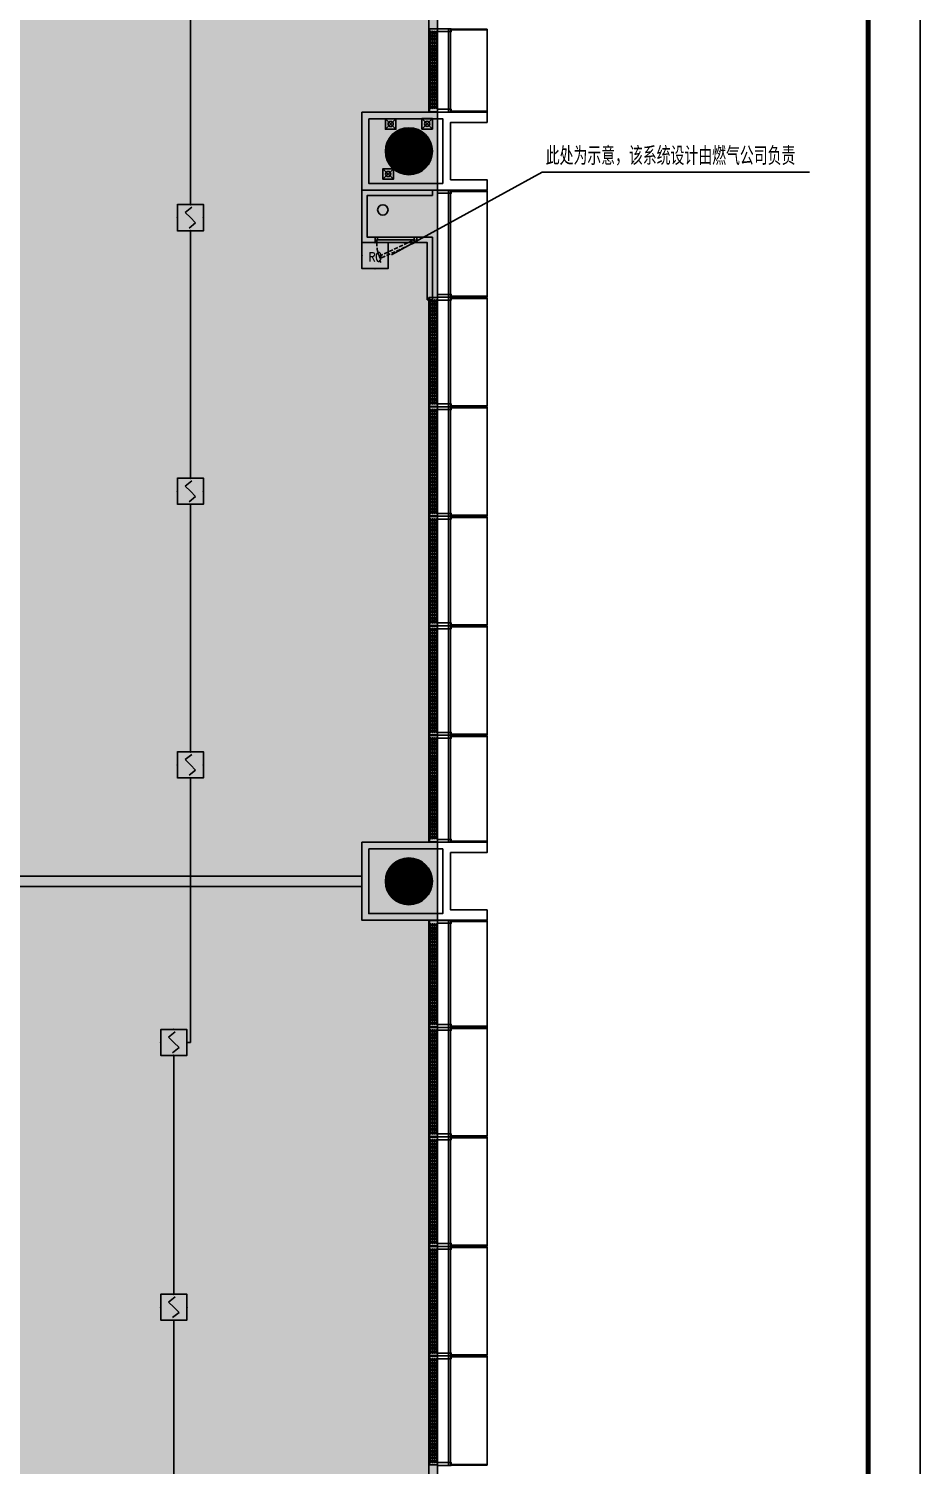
# Model space of a CAD drawing. Extents: x -284868 to 304789, y -137694 to 137894.
# Drawn here: x 220495 to 237597, y -96536 to -68988 of the extents above; entities that cross this region are included whole.
import ezdxf
from ezdxf.enums import TextEntityAlignment as Align

# ---------------------------------------------------------------- set-up
doc = ezdxf.new("R2010")
doc.units = 0
doc.linetypes.add('DASH', pattern=[0.35, 0.25, -0.1])
doc.layers.get('0').update_dxf_attribs({"linetype": 'CONTINUOUS'})
for name, color, linetype in [('0-墙', 4, 'CONTINUOUS'), ('0-建筑外轮廓', 8, 'CONTINUOUS'), ('0-建筑柱体', 251, 'CONTINUOUS'), ('0-消防栓(给排水)', 9, 'CONTINUOUS'), ('0-窗', 11, 'CONTINUOUS'), ('0-非设计区域', 251, 'CONTINUOUS'), ('00-标注：消防桥架', 30, 'CONTINUOUS'), ('DOOR_FIRE', 4, 'CONTINUOUS'), ('E-FIRE-CIRC', 120, 'CONTINUOUS'), ('E-FIRE-EQPM', 3, 'CONTINUOUS'), ('F-地漏', 8, 'CONTINUOUS'), ('P-门扇', 6, 'CONTINUOUS'), ('TEL_TITLE', 7, 'CONTINUOUS'), ('WIRE-照明', 130, 'CONTINUOUS')]:
    doc.layers.add(name, color=color, linetype=linetype)
doc.styles.add('_TEL_DIM', font='SIMPLEX', dxfattribs={"width": 0.8, "height": 3.5, "bigfont": 'HZTXT'})
doc.styles.add('haiwens', font='haiwenrs.shx', dxfattribs={"width": 0.8, "height": 450, "bigfont": 'haiwenhz.shx'})
doc.styles.get("Standard").update_dxf_attribs({"font": 'GBENOR', "bigfont": 'GBCBIG'})

# ---------------------------------------------------------------- blocks, each defined once
blk = doc.blocks.new('_YZH')
at = {"const_width": 0.5}
blk.add_lwpolyline([(-0.25, 0, 1), (0.25, 0, 1)], format="xyb", close=True, dxfattribs=at)
at = {"color": 4}
blk.add_circle((0, 0), 0.5, dxfattribs=at)
blk = doc.blocks.new('sgASGHHHH')
at = {"xscale": 900, "yscale": 900, "zscale": 900}
for p in [(-83446, -889674), (-83446, -903674)]:
    blk.add_blockref('_YZH', p, dxfattribs=at)
blk = doc.blocks.new('A$C3B8026B3')
for p, q in [((38450, 50495), (38450, 49005)), ((38450, 45455), (38450, 47395)), ((38450, 43355), (38450, 45345)), ((38450, 41255), (38450, 43245)), ((38450, 41145), (38450, 39155)), ((38450, 39045), (38450, 37055)), ((38450, 36945), (38450, 35005)), ((38450, 31455), (38450, 33395)), ((38450, 29355), (38450, 31345)), ((38450, 27255), (38450, 29245)), ((38450, 27145), (38450, 25155)), ((38450, 25045), (38450, 23055))]:
    blk.add_line(p, q)
for points in [[(38712, 50550), (38712, 50495), (38450, 50495), (38450, 50550)], [(38712, 48950), (38712, 49005), (38450, 49005), (38450, 48950)], [(38712, 47450), (38712, 47395), (38450, 47395), (38450, 47450)], [(38712, 45400), (38712, 45455), (38450, 45455), (38450, 45400)], [(38712, 45400), (38712, 45345), (38450, 45345), (38450, 45400)], [(38712, 43300), (38712, 43355), (38450, 43355), (38450, 43300)], [(38712, 43300), (38712, 43245), (38450, 43245), (38450, 43300)], [(38712, 41200), (38712, 41255), (38450, 41255), (38450, 41200)], [(38712, 41200), (38712, 41145), (38450, 41145), (38450, 41200)], [(38712, 39100), (38712, 39155), (38450, 39155), (38450, 39100)], [(38712, 39100), (38712, 39045), (38450, 39045), (38450, 39100)], [(38712, 37000), (38712, 37055), (38450, 37055), (38450, 37000)], [(38712, 37000), (38712, 36945), (38450, 36945), (38450, 37000)], [(38712, 34950), (38712, 35005), (38450, 35005), (38450, 34950)], [(38712, 33450), (38712, 33395), (38450, 33395), (38450, 33450)], [(38712, 31400), (38712, 31455), (38450, 31455), (38450, 31400)], [(38712, 31400), (38712, 31345), (38450, 31345), (38450, 31400)], [(38712, 29300), (38712, 29355), (38450, 29355), (38450, 29300)], [(38712, 29300), (38712, 29245), (38450, 29245), (38450, 29300)], [(38712, 27200), (38712, 27255), (38450, 27255), (38450, 27200)], [(38712, 27200), (38712, 27145), (38450, 27145), (38450, 27200)], [(38712, 25100), (38712, 25155), (38450, 25155), (38450, 25100)], [(38712, 25100), (38712, 25045), (38450, 25045), (38450, 25100)], [(38712, 23000), (38712, 23055), (38450, 23055), (38450, 23000)]]:
    blk.add_lwpolyline(points, close=True)
for points in [[(38662, 50550), (38662, 48950)], [(38700, 50550), (38700, 48950)], [(39400, 50544), (39400, 48956)], [(38662, 45400), (38662, 47450)], [(38700, 45400), (38700, 47450)], [(39400, 45406), (39400, 47444)], [(38662, 43300), (38662, 45400)], [(38700, 43300), (38700, 45400)], [(39400, 43306), (39400, 45394)], [(38662, 41200), (38662, 43300)], [(38700, 41200), (38700, 43300)], [(39400, 41206), (39400, 43294)], [(38662, 41200), (38662, 39100)], [(38700, 41200), (38700, 39100)], [(39400, 41194), (39400, 39106)], [(38662, 39100), (38662, 37000)], [(38700, 39100), (38700, 37000)], [(39400, 39094), (39400, 37006)], [(38662, 37000), (38662, 34950)], [(38700, 37000), (38700, 34950)], [(39400, 36994), (39400, 34956)], [(38662, 31400), (38662, 33450)], [(38700, 31400), (38700, 33450)], [(39400, 31406), (39400, 33444)], [(38662, 29300), (38662, 31400)], [(38700, 29300), (38700, 31400)], [(39400, 29306), (39400, 31394)], [(38662, 27200), (38662, 29300)], [(38700, 27200), (38700, 29300)], [(39400, 27206), (39400, 29294)], [(38662, 27200), (38662, 25100)], [(38700, 27200), (38700, 25100)], [(39400, 27194), (39400, 25106)], [(38662, 25100), (38662, 23000)], [(38700, 25100), (38700, 23000)], [(39400, 25094), (39400, 23006)]]:
    blk.add_lwpolyline(points)
at = {"elevation": 0}
for points in [[(39400, 50544), (38712, 50544), (38712, 50529), (39400, 50529)], [(39400, 48956), (38712, 48956), (38712, 48970), (39400, 48970)], [(39400, 47444), (38712, 47444), (38712, 47429), (39400, 47429)], [(39400, 45406), (38712, 45406), (38712, 45420), (39400, 45420)], [(39400, 45394), (38712, 45394), (38712, 45379), (39400, 45379)], [(39400, 43306), (38712, 43306), (38712, 43320), (39400, 43320)], [(39400, 43294), (38712, 43294), (38712, 43279), (39400, 43279)], [(39400, 41206), (38712, 41206), (38712, 41220), (39400, 41220)], [(39400, 41194), (38712, 41194), (38712, 41179), (39400, 41179)], [(39400, 39106), (38712, 39106), (38712, 39120), (39400, 39120)], [(39400, 39094), (38712, 39094), (38712, 39079), (39400, 39079)], [(39400, 37006), (38712, 37006), (38712, 37020), (39400, 37020)], [(39400, 36994), (38712, 36994), (38712, 36979), (39400, 36979)], [(39400, 34956), (38712, 34956), (38712, 34970), (39400, 34970)], [(39400, 33444), (38712, 33444), (38712, 33429), (39400, 33429)], [(39400, 31406), (38712, 31406), (38712, 31420), (39400, 31420)], [(39400, 31394), (38712, 31394), (38712, 31379), (39400, 31379)], [(39400, 29306), (38712, 29306), (38712, 29320), (39400, 29320)], [(39400, 29294), (38712, 29294), (38712, 29279), (39400, 29279)], [(39400, 27206), (38712, 27206), (38712, 27220), (39400, 27220)], [(39400, 27194), (38712, 27194), (38712, 27179), (39400, 27179)], [(39400, 25106), (38712, 25106), (38712, 25120), (39400, 25120)], [(39400, 25094), (38712, 25094), (38712, 25079), (39400, 25079)], [(39400, 23006), (38712, 23006), (38712, 23020), (39400, 23020)]]:
    blk.add_lwpolyline(points, dxfattribs=at)
blk = doc.blocks.new('LT-BLK-20221201170113', base_point=(81437, -6379))
for p, q in [((79349, -6219, 0), (81437, -6219)), ((79349, -6221, 0), (81437, -6221))]:
    blk.add_line(p, q)
blk.add_lwpolyline([(79349, -6208), (81437, -6208), (81437, -6379), (79349, -6379)], close=True)
for points in [[(79403, -6235), (79433, -6235, -1), (79433, -6255), (79403, -6255, -0.999999)], [(79403, -6274), (79433, -6274, -1), (79433, -6294), (79403, -6294, -0.999999)], [(79403, -6314), (79433, -6314, -1), (79433, -6334), (79403, -6334, -0.999999)], [(79468, -6235), (79498, -6235, -1), (79498, -6255), (79468, -6255, -0.999999)], [(79468, -6274), (79498, -6274, -1), (79498, -6294), (79468, -6294, -0.999999)], [(79468, -6314), (79498, -6314, -1), (79498, -6334), (79468, -6334, -0.999999)], [(79533, -6235), (79563, -6235, -1), (79563, -6255), (79533, -6255, -0.999999)], [(79533, -6274), (79563, -6274, -1), (79563, -6294), (79533, -6294, -0.999999)], [(79533, -6314), (79563, -6314, -1), (79563, -6334), (79533, -6334, -0.999999)], [(79598, -6235), (79628, -6235, -1), (79628, -6255), (79598, -6255, -0.999999)], [(79598, -6274), (79628, -6274, -1), (79628, -6294), (79598, -6294, -0.999999)], [(79598, -6314), (79628, -6314, -1), (79628, -6334), (79598, -6334, -0.999999)], [(79663, -6235), (79693, -6235, -1), (79693, -6255), (79663, -6255, -0.999999)], [(79663, -6274), (79693, -6274, -1), (79693, -6294), (79663, -6294, -0.999999)], [(79663, -6314), (79693, -6314, -1), (79693, -6334), (79663, -6334, -0.999999)], [(79728, -6235), (79758, -6235, -1), (79758, -6255), (79728, -6255, -0.999999)], [(79728, -6274), (79758, -6274, -1), (79758, -6294), (79728, -6294, -0.999999)], [(79728, -6314), (79758, -6314, -1), (79758, -6334), (79728, -6334, -0.999999)], [(79793, -6235), (79823, -6235, -1), (79823, -6255), (79793, -6255, -0.999999)], [(79793, -6274), (79823, -6274, -1), (79823, -6294), (79793, -6294, -0.999999)], [(79793, -6314), (79823, -6314, -1), (79823, -6334), (79793, -6334, -0.999999)], [(79858, -6235), (79888, -6235, -1), (79888, -6255), (79858, -6255, -0.999999)], [(79858, -6274), (79888, -6274, -1), (79888, -6294), (79858, -6294, -0.999999)], [(79858, -6314), (79888, -6314, -1), (79888, -6334), (79858, -6334, -0.999999)], [(79923, -6235), (79953, -6235, -1), (79953, -6255), (79923, -6255, -0.999999)], [(79923, -6274), (79953, -6274, -1), (79953, -6294), (79923, -6294, -0.999999)], [(79923, -6314), (79953, -6314, -1), (79953, -6334), (79923, -6334, -0.999999)], [(79988, -6235), (80018, -6235, -1), (80018, -6255), (79988, -6255, -0.999999)], [(79988, -6274), (80018, -6274, -1), (80018, -6294), (79988, -6294, -0.999999)], [(79988, -6314), (80018, -6314, -1), (80018, -6334), (79988, -6334, -0.999999)], [(80053, -6235), (80083, -6235, -1), (80083, -6255), (80053, -6255, -0.999999)], [(80053, -6274), (80083, -6274, -1), (80083, -6294), (80053, -6294, -0.999999)], [(80053, -6314), (80083, -6314, -1), (80083, -6334), (80053, -6334, -0.999999)], [(80118, -6235), (80148, -6235, -1), (80148, -6255), (80118, -6255, -0.999999)], [(80118, -6274), (80148, -6274, -1), (80148, -6294), (80118, -6294, -0.999999)], [(80118, -6314), (80148, -6314, -1), (80148, -6334), (80118, -6334, -0.999999)], [(80183, -6235), (80213, -6235, -1), (80213, -6255), (80183, -6255, -0.999999)], [(80183, -6274), (80213, -6274, -1), (80213, -6294), (80183, -6294, -0.999999)], [(80183, -6314), (80213, -6314, -1), (80213, -6334), (80183, -6334, -0.999999)], [(80248, -6235), (80278, -6235, -1), (80278, -6255), (80248, -6255, -0.999999)], [(80248, -6274), (80278, -6274, -1), (80278, -6294), (80248, -6294, -0.999999)], [(80248, -6314), (80278, -6314, -1), (80278, -6334), (80248, -6334, -0.999999)], [(80313, -6235), (80343, -6235, -1), (80343, -6255), (80313, -6255, -0.999999)], [(80313, -6274), (80343, -6274, -1), (80343, -6294), (80313, -6294, -0.999999)], [(80313, -6314), (80343, -6314, -1), (80343, -6334), (80313, -6334, -0.999999)], [(80408, -6235), (80378, -6235, 1), (80378, -6255), (80408, -6255, 0.999999)], [(80408, -6274), (80378, -6274, 1), (80378, -6294), (80408, -6294, 0.999999)], [(80408, -6314), (80378, -6314, 1), (80378, -6334), (80408, -6334, 0.999999)], [(80473, -6235), (80443, -6235, 1), (80443, -6255), (80473, -6255, 0.999999)], [(80473, -6274), (80443, -6274, 1), (80443, -6294), (80473, -6294, 0.999999)], [(80473, -6314), (80443, -6314, 1), (80443, -6334), (80473, -6334, 0.999999)], [(80538, -6235), (80508, -6235, 1), (80508, -6255), (80538, -6255, 0.999999)], [(80538, -6274), (80508, -6274, 1), (80508, -6294), (80538, -6294, 0.999999)], [(80538, -6314), (80508, -6314, 1), (80508, -6334), (80538, -6334, 0.999999)], [(80603, -6235), (80573, -6235, 1), (80573, -6255), (80603, -6255, 0.999999)], [(80603, -6274), (80573, -6274, 1), (80573, -6294), (80603, -6294, 0.999999)], [(80603, -6314), (80573, -6314, 1), (80573, -6334), (80603, -6334, 0.999999)], [(80668, -6235), (80638, -6235, 1), (80638, -6255), (80668, -6255, 0.999999)], [(80668, -6274), (80638, -6274, 1), (80638, -6294), (80668, -6294, 0.999999)], [(80668, -6314), (80638, -6314, 1), (80638, -6334), (80668, -6334, 0.999999)], [(80733, -6235), (80703, -6235, 1), (80703, -6255), (80733, -6255, 0.999999)], [(80733, -6274), (80703, -6274, 1), (80703, -6294), (80733, -6294, 0.999999)], [(80733, -6314), (80703, -6314, 1), (80703, -6334), (80733, -6334, 0.999999)], [(80798, -6235), (80768, -6235, 1), (80768, -6255), (80798, -6255, 0.999999)], [(80798, -6274), (80768, -6274, 1), (80768, -6294), (80798, -6294, 0.999999)], [(80798, -6314), (80768, -6314, 1), (80768, -6334), (80798, -6334, 0.999999)], [(80863, -6235), (80833, -6235, 1), (80833, -6255), (80863, -6255, 0.999999)], [(80863, -6274), (80833, -6274, 1), (80833, -6294), (80863, -6294, 0.999999)], [(80863, -6314), (80833, -6314, 1), (80833, -6334), (80863, -6334, 0.999999)], [(80928, -6235), (80898, -6235, 1), (80898, -6255), (80928, -6255, 0.999999)], [(80928, -6274), (80898, -6274, 1), (80898, -6294), (80928, -6294, 0.999999)], [(80928, -6314), (80898, -6314, 1), (80898, -6334), (80928, -6334, 0.999999)], [(80993, -6235), (80963, -6235, 1), (80963, -6255), (80993, -6255, 0.999999)], [(80993, -6274), (80963, -6274, 1), (80963, -6294), (80993, -6294, 0.999999)], [(80993, -6314), (80963, -6314, 1), (80963, -6334), (80993, -6334, 0.999999)], [(81058, -6235), (81028, -6235, 1), (81028, -6255), (81058, -6255, 0.999999)], [(81058, -6274), (81028, -6274, 1), (81028, -6294), (81058, -6294, 0.999999)], [(81058, -6314), (81028, -6314, 1), (81028, -6334), (81058, -6334, 0.999999)], [(81123, -6235), (81093, -6235, 1), (81093, -6255), (81123, -6255, 0.999999)], [(81123, -6274), (81093, -6274, 1), (81093, -6294), (81123, -6294, 0.999999)], [(81123, -6314), (81093, -6314, 1), (81093, -6334), (81123, -6334, 0.999999)], [(81188, -6235), (81158, -6235, 1), (81158, -6255), (81188, -6255, 0.999999)], [(81188, -6274), (81158, -6274, 1), (81158, -6294), (81188, -6294, 0.999999)], [(81188, -6314), (81158, -6314, 1), (81158, -6334), (81188, -6334, 0.999999)], [(81253, -6235), (81223, -6235, 1), (81223, -6255), (81253, -6255, 0.999999)], [(81253, -6274), (81223, -6274, 1), (81223, -6294), (81253, -6294, 0.999999)], [(81253, -6314), (81223, -6314, 1), (81223, -6334), (81253, -6334, 0.999999)], [(81318, -6235), (81288, -6235, 1), (81288, -6255), (81318, -6255, 0.999999)], [(81318, -6274), (81288, -6274, 1), (81288, -6294), (81318, -6294, 0.999999)], [(81318, -6314), (81288, -6314, 1), (81288, -6334), (81318, -6334, 0.999999)], [(81383, -6235), (81353, -6235, 1), (81353, -6255), (81383, -6255, 0.999999)], [(81383, -6274), (81353, -6274, 1), (81353, -6294), (81383, -6294, 0.999999)], [(81383, -6314), (81353, -6314, 1), (81353, -6334), (81383, -6334, 0.999999)], [(79403, -6353), (79433, -6353, -1), (79433, -6373), (79403, -6373, -0.999999)], [(79468, -6353), (79498, -6353, -1), (79498, -6373), (79468, -6373, -0.999999)], [(79533, -6353), (79563, -6353, -1), (79563, -6373), (79533, -6373, -0.999999)], [(79598, -6353), (79628, -6353, -1), (79628, -6373), (79598, -6373, -0.999999)], [(79663, -6353), (79693, -6353, -1), (79693, -6373), (79663, -6373, -0.999999)], [(79728, -6353), (79758, -6353, -1), (79758, -6373), (79728, -6373, -0.999999)], [(79793, -6353), (79823, -6353, -1), (79823, -6373), (79793, -6373, -0.999999)], [(79858, -6353), (79888, -6353, -1), (79888, -6373), (79858, -6373, -0.999999)], [(79923, -6353), (79953, -6353, -1), (79953, -6373), (79923, -6373, -0.999999)], [(79988, -6353), (80018, -6353, -1), (80018, -6373), (79988, -6373, -0.999999)], [(80053, -6353), (80083, -6353, -1), (80083, -6373), (80053, -6373, -0.999999)], [(80118, -6353), (80148, -6353, -1), (80148, -6373), (80118, -6373, -0.999999)], [(80183, -6353), (80213, -6353, -1), (80213, -6373), (80183, -6373, -0.999999)], [(80248, -6353), (80278, -6353, -1), (80278, -6373), (80248, -6373, -0.999999)], [(80313, -6353), (80343, -6353, -1), (80343, -6373), (80313, -6373, -0.999999)], [(80408, -6353), (80378, -6353, 1), (80378, -6373), (80408, -6373, 0.999999)], [(80473, -6353), (80443, -6353, 1), (80443, -6373), (80473, -6373, 0.999999)], [(80538, -6353), (80508, -6353, 1), (80508, -6373), (80538, -6373, 0.999999)], [(80603, -6353), (80573, -6353, 1), (80573, -6373), (80603, -6373, 0.999999)], [(80668, -6353), (80638, -6353, 1), (80638, -6373), (80668, -6373, 0.999999)], [(80733, -6353), (80703, -6353, 1), (80703, -6373), (80733, -6373, 0.999999)], [(80798, -6353), (80768, -6353, 1), (80768, -6373), (80798, -6373, 0.999999)], [(80863, -6353), (80833, -6353, 1), (80833, -6373), (80863, -6373, 0.999999)], [(80928, -6353), (80898, -6353, 1), (80898, -6373), (80928, -6373, 0.999999)], [(80993, -6353), (80963, -6353, 1), (80963, -6373), (80993, -6373, 0.999999)], [(81058, -6353), (81028, -6353, 1), (81028, -6373), (81058, -6373, 0.999999)], [(81123, -6353), (81093, -6353, 1), (81093, -6373), (81123, -6373, 0.999999)], [(81188, -6353), (81158, -6353, 1), (81158, -6373), (81188, -6373, 0.999999)], [(81253, -6353), (81223, -6353, 1), (81223, -6373), (81253, -6373, 0.999999)], [(81318, -6353), (81288, -6353, 1), (81288, -6373), (81318, -6373, 0.999999)], [(81383, -6353), (81353, -6353, 1), (81353, -6373), (81383, -6373, 0.999999)]]:
    blk.add_lwpolyline(points, format="xyb", close=True)
blk = doc.blocks.new('A$C678165FB')
for p, q in [((540, 47306, 0), (540, 48894)), ((543, 47306, 0), (543, 48894)), ((540, 33306, 0), (540, 35344)), ((543, 33306, 0), (543, 35344)), ((540, 31794, 0), (540, 29756)), ((543, 31794, 0), (543, 29756))]:
    blk.add_line(p, q)
for points in [[(530, 47300), (530, 52099), (700, 52099)], [(530, 33300), (530, 43700)], [(530, 19300), (530, 31800)]]:
    blk.add_lwpolyline(points)
for points in [[(530, 47306), (530, 48894), (700, 48894), (700, 47306)], [(530, 33306), (530, 35344), (700, 35344), (700, 33306)], [(530, 31794), (530, 29756), (700, 29756), (700, 31794)]]:
    blk.add_lwpolyline(points, close=True)
for points in [[(557, 48840), (557, 48810, 1), (577, 48810), (577, 48840, 0.999999)], [(557, 48775), (557, 48745, 1), (577, 48745), (577, 48775, 0.999999)], [(596, 48840), (596, 48810, 1), (616, 48810), (616, 48840, 0.999999)], [(596, 48775), (596, 48745, 1), (616, 48745), (616, 48775, 0.999999)], [(636, 48840), (636, 48810, 1), (656, 48810), (656, 48840, 0.999999)], [(636, 48775), (636, 48745, 1), (656, 48745), (656, 48775, 0.999999)], [(675, 48840), (675, 48810, 1), (695, 48810), (695, 48840, 0.999999)], [(675, 48775), (675, 48745, 1), (695, 48745), (695, 48775, 0.999999)], [(557, 48710), (557, 48680, 1), (577, 48680), (577, 48710, 0.999999)], [(557, 48645), (557, 48615, 1), (577, 48615), (577, 48645, 0.999999)], [(557, 48580), (557, 48550, 1), (577, 48550), (577, 48580, 0.999999)], [(557, 48515), (557, 48485, 1), (577, 48485), (577, 48515, 0.999999)], [(596, 48710), (596, 48680, 1), (616, 48680), (616, 48710, 0.999999)], [(596, 48645), (596, 48615, 1), (616, 48615), (616, 48645, 0.999999)], [(596, 48580), (596, 48550, 1), (616, 48550), (616, 48580, 0.999999)], [(596, 48515), (596, 48485, 1), (616, 48485), (616, 48515, 0.999999)], [(636, 48710), (636, 48680, 1), (656, 48680), (656, 48710, 0.999999)], [(636, 48645), (636, 48615, 1), (656, 48615), (656, 48645, 0.999999)], [(636, 48580), (636, 48550, 1), (656, 48550), (656, 48580, 0.999999)], [(636, 48515), (636, 48485, 1), (656, 48485), (656, 48515, 0.999999)], [(675, 48710), (675, 48680, 1), (695, 48680), (695, 48710, 0.999999)], [(675, 48645), (675, 48615, 1), (695, 48615), (695, 48645, 0.999999)], [(675, 48580), (675, 48550, 1), (695, 48550), (695, 48580, 0.999999)], [(675, 48515), (675, 48485, 1), (695, 48485), (695, 48515, 0.999999)], [(557, 48450), (557, 48420, 1), (577, 48420), (577, 48450, 0.999999)], [(557, 48385), (557, 48355, 1), (577, 48355), (577, 48385, 0.999999)], [(557, 48320), (557, 48290, 1), (577, 48290), (577, 48320, 0.999999)], [(557, 48255), (557, 48225, 1), (577, 48225), (577, 48255, 0.999999)], [(596, 48450), (596, 48420, 1), (616, 48420), (616, 48450, 0.999999)], [(596, 48385), (596, 48355, 1), (616, 48355), (616, 48385, 0.999999)], [(596, 48320), (596, 48290, 1), (616, 48290), (616, 48320, 0.999999)], [(596, 48255), (596, 48225, 1), (616, 48225), (616, 48255, 0.999999)], [(636, 48450), (636, 48420, 1), (656, 48420), (656, 48450, 0.999999)], [(636, 48385), (636, 48355, 1), (656, 48355), (656, 48385, 0.999999)], [(636, 48320), (636, 48290, 1), (656, 48290), (656, 48320, 0.999999)], [(636, 48255), (636, 48225, 1), (656, 48225), (656, 48255, 0.999999)], [(675, 48450), (675, 48420, 1), (695, 48420), (695, 48450, 0.999999)], [(675, 48385), (675, 48355, 1), (695, 48355), (695, 48385, 0.999999)], [(675, 48320), (675, 48290, 1), (695, 48290), (695, 48320, 0.999999)], [(675, 48255), (675, 48225, 1), (695, 48225), (695, 48255, 0.999999)], [(557, 48190), (557, 48160, 1), (577, 48160), (577, 48190, 0.999999)], [(557, 48125), (557, 48095, 1), (577, 48095), (577, 48125, 0.999999)], [(557, 48060), (557, 48030, 1), (577, 48030), (577, 48060, 0.999999)], [(557, 47995), (557, 47965, 1), (577, 47965), (577, 47995, 0.999999)], [(557, 47930), (557, 47900, 1), (577, 47900), (577, 47930, 0.999999)], [(596, 48190), (596, 48160, 1), (616, 48160), (616, 48190, 0.999999)], [(596, 48125), (596, 48095, 1), (616, 48095), (616, 48125, 0.999999)], [(596, 48060), (596, 48030, 1), (616, 48030), (616, 48060, 0.999999)], [(596, 47995), (596, 47965, 1), (616, 47965), (616, 47995, 0.999999)], [(596, 47930), (596, 47900, 1), (616, 47900), (616, 47930, 0.999999)], [(636, 48190), (636, 48160, 1), (656, 48160), (656, 48190, 0.999999)], [(636, 48125), (636, 48095, 1), (656, 48095), (656, 48125, 0.999999)], [(636, 48060), (636, 48030, 1), (656, 48030), (656, 48060, 0.999999)], [(636, 47995), (636, 47965, 1), (656, 47965), (656, 47995, 0.999999)], [(636, 47930), (636, 47900, 1), (656, 47900), (656, 47930, 0.999999)], [(675, 48190), (675, 48160, 1), (695, 48160), (695, 48190, 0.999999)], [(675, 48125), (675, 48095, 1), (695, 48095), (695, 48125, 0.999999)], [(675, 48060), (675, 48030, 1), (695, 48030), (695, 48060, 0.999999)], [(675, 47995), (675, 47965, 1), (695, 47965), (695, 47995, 0.999999)], [(675, 47930), (675, 47900, 1), (695, 47900), (695, 47930, 0.999999)], [(557, 47865), (557, 47835, 1), (577, 47835), (577, 47865, 0.999999)], [(557, 47770), (557, 47800, -1), (577, 47800), (577, 47770, -0.999999)], [(557, 47705), (557, 47735, -1), (577, 47735), (577, 47705, -0.999999)], [(557, 47640), (557, 47670, -1), (577, 47670), (577, 47640, -0.999999)], [(596, 47865), (596, 47835, 1), (616, 47835), (616, 47865, 0.999999)], [(596, 47770), (596, 47800, -1), (616, 47800), (616, 47770, -0.999999)], [(596, 47705), (596, 47735, -1), (616, 47735), (616, 47705, -0.999999)], [(596, 47640), (596, 47670, -1), (616, 47670), (616, 47640, -0.999999)], [(636, 47865), (636, 47835, 1), (656, 47835), (656, 47865, 0.999999)], [(636, 47770), (636, 47800, -1), (656, 47800), (656, 47770, -0.999999)], [(636, 47705), (636, 47735, -1), (656, 47735), (656, 47705, -0.999999)], [(636, 47640), (636, 47670, -1), (656, 47670), (656, 47640, -0.999999)], [(675, 47865), (675, 47835, 1), (695, 47835), (695, 47865, 0.999999)], [(675, 47770), (675, 47800, -1), (695, 47800), (695, 47770, -0.999999)], [(675, 47705), (675, 47735, -1), (695, 47735), (695, 47705, -0.999999)], [(675, 47640), (675, 47670, -1), (695, 47670), (695, 47640, -0.999999)], [(557, 47575), (557, 47605, -1), (577, 47605), (577, 47575, -0.999999)], [(557, 47510), (557, 47540, -1), (577, 47540), (577, 47510, -0.999999)], [(557, 47445), (557, 47475, -1), (577, 47475), (577, 47445, -0.999999)], [(557, 47380), (557, 47410, -1), (577, 47410), (577, 47380, -0.999999)], [(596, 47575), (596, 47605, -1), (616, 47605), (616, 47575, -0.999999)], [(596, 47510), (596, 47540, -1), (616, 47540), (616, 47510, -0.999999)], [(596, 47445), (596, 47475, -1), (616, 47475), (616, 47445, -0.999999)], [(596, 47380), (596, 47410, -1), (616, 47410), (616, 47380, -0.999999)], [(636, 47575), (636, 47605, -1), (656, 47605), (656, 47575, -0.999999)], [(636, 47510), (636, 47540, -1), (656, 47540), (656, 47510, -0.999999)], [(636, 47445), (636, 47475, -1), (656, 47475), (656, 47445, -0.999999)], [(636, 47380), (636, 47410, -1), (656, 47410), (656, 47380, -0.999999)], [(675, 47575), (675, 47605, -1), (695, 47605), (695, 47575, -0.999999)], [(675, 47510), (675, 47540, -1), (695, 47540), (695, 47510, -0.999999)], [(675, 47445), (675, 47475, -1), (695, 47475), (695, 47445, -0.999999)], [(675, 47380), (675, 47410, -1), (695, 47410), (695, 47380, -0.999999)], [(557, 35290), (557, 35260, 1), (577, 35260), (577, 35290, 0.999999)], [(596, 35290), (596, 35260, 1), (616, 35260), (616, 35290, 0.999999)], [(636, 35290), (636, 35260, 1), (656, 35260), (656, 35290, 0.999999)], [(675, 35290), (675, 35260, 1), (695, 35260), (695, 35290, 0.999999)], [(557, 35225), (557, 35195, 1), (577, 35195), (577, 35225, 0.999999)], [(557, 35160), (557, 35130, 1), (577, 35130), (577, 35160, 0.999999)], [(557, 35095), (557, 35065, 1), (577, 35065), (577, 35095, 0.999999)], [(557, 35030), (557, 35000, 1), (577, 35000), (577, 35030, 0.999999)], [(596, 35225), (596, 35195, 1), (616, 35195), (616, 35225, 0.999999)], [(596, 35160), (596, 35130, 1), (616, 35130), (616, 35160, 0.999999)], [(596, 35095), (596, 35065, 1), (616, 35065), (616, 35095, 0.999999)], [(596, 35030), (596, 35000, 1), (616, 35000), (616, 35030, 0.999999)], [(636, 35225), (636, 35195, 1), (656, 35195), (656, 35225, 0.999999)], [(636, 35160), (636, 35130, 1), (656, 35130), (656, 35160, 0.999999)], [(636, 35095), (636, 35065, 1), (656, 35065), (656, 35095, 0.999999)], [(636, 35030), (636, 35000, 1), (656, 35000), (656, 35030, 0.999999)], [(675, 35225), (675, 35195, 1), (695, 35195), (695, 35225, 0.999999)], [(675, 35160), (675, 35130, 1), (695, 35130), (695, 35160, 0.999999)], [(675, 35095), (675, 35065, 1), (695, 35065), (695, 35095, 0.999999)], [(675, 35030), (675, 35000, 1), (695, 35000), (695, 35030, 0.999999)], [(557, 34965), (557, 34935, 1), (577, 34935), (577, 34965, 0.999999)], [(557, 34900), (557, 34870, 1), (577, 34870), (577, 34900, 0.999999)], [(557, 34835), (557, 34805, 1), (577, 34805), (577, 34835, 0.999999)], [(557, 34770), (557, 34740, 1), (577, 34740), (577, 34770, 0.999999)], [(557, 34705), (557, 34675, 1), (577, 34675), (577, 34705, 0.999999)], [(596, 34965), (596, 34935, 1), (616, 34935), (616, 34965, 0.999999)], [(596, 34900), (596, 34870, 1), (616, 34870), (616, 34900, 0.999999)], [(596, 34835), (596, 34805, 1), (616, 34805), (616, 34835, 0.999999)], [(596, 34770), (596, 34740, 1), (616, 34740), (616, 34770, 0.999999)], [(596, 34705), (596, 34675, 1), (616, 34675), (616, 34705, 0.999999)], [(636, 34965), (636, 34935, 1), (656, 34935), (656, 34965, 0.999999)], [(636, 34900), (636, 34870, 1), (656, 34870), (656, 34900, 0.999999)], [(636, 34835), (636, 34805, 1), (656, 34805), (656, 34835, 0.999999)], [(636, 34770), (636, 34740, 1), (656, 34740), (656, 34770, 0.999999)], [(636, 34705), (636, 34675, 1), (656, 34675), (656, 34705, 0.999999)], [(675, 34965), (675, 34935, 1), (695, 34935), (695, 34965, 0.999999)], [(675, 34900), (675, 34870, 1), (695, 34870), (695, 34900, 0.999999)], [(675, 34835), (675, 34805, 1), (695, 34805), (695, 34835, 0.999999)], [(675, 34770), (675, 34740, 1), (695, 34740), (695, 34770, 0.999999)], [(675, 34705), (675, 34675, 1), (695, 34675), (695, 34705, 0.999999)], [(557, 34640), (557, 34610, 1), (577, 34610), (577, 34640, 0.999999)], [(557, 34575), (557, 34545, 1), (577, 34545), (577, 34575, 0.999999)], [(557, 34510), (557, 34480, 1), (577, 34480), (577, 34510, 0.999999)], [(557, 34445), (557, 34415, 1), (577, 34415), (577, 34445, 0.999999)], [(596, 34640), (596, 34610, 1), (616, 34610), (616, 34640, 0.999999)], [(596, 34575), (596, 34545, 1), (616, 34545), (616, 34575, 0.999999)], [(596, 34510), (596, 34480, 1), (616, 34480), (616, 34510, 0.999999)], [(596, 34445), (596, 34415, 1), (616, 34415), (616, 34445, 0.999999)], [(636, 34640), (636, 34610, 1), (656, 34610), (656, 34640, 0.999999)], [(636, 34575), (636, 34545, 1), (656, 34545), (656, 34575, 0.999999)], [(636, 34510), (636, 34480, 1), (656, 34480), (656, 34510, 0.999999)], [(636, 34445), (636, 34415, 1), (656, 34415), (656, 34445, 0.999999)], [(675, 34640), (675, 34610, 1), (695, 34610), (695, 34640, 0.999999)], [(675, 34575), (675, 34545, 1), (695, 34545), (695, 34575, 0.999999)], [(675, 34510), (675, 34480, 1), (695, 34480), (695, 34510, 0.999999)], [(675, 34445), (675, 34415, 1), (695, 34415), (695, 34445, 0.999999)], [(557, 34380), (557, 34350, 1), (577, 34350), (577, 34380, 0.999999)], [(557, 34315), (557, 34285, 1), (577, 34285), (577, 34315, 0.999999)], [(557, 34220), (557, 34250, -1), (577, 34250), (577, 34220, -0.999999)], [(557, 34155), (557, 34185, -1), (577, 34185), (577, 34155, -0.999999)], [(596, 34380), (596, 34350, 1), (616, 34350), (616, 34380, 0.999999)], [(596, 34315), (596, 34285, 1), (616, 34285), (616, 34315, 0.999999)], [(596, 34220), (596, 34250, -1), (616, 34250), (616, 34220, -0.999999)], [(596, 34155), (596, 34185, -1), (616, 34185), (616, 34155, -0.999999)], [(636, 34380), (636, 34350, 1), (656, 34350), (656, 34380, 0.999999)], [(636, 34315), (636, 34285, 1), (656, 34285), (656, 34315, 0.999999)], [(636, 34220), (636, 34250, -1), (656, 34250), (656, 34220, -0.999999)], [(636, 34155), (636, 34185, -1), (656, 34185), (656, 34155, -0.999999)], [(675, 34380), (675, 34350, 1), (695, 34350), (695, 34380, 0.999999)], [(675, 34315), (675, 34285, 1), (695, 34285), (695, 34315, 0.999999)], [(675, 34220), (675, 34250, -1), (695, 34250), (695, 34220, -0.999999)], [(675, 34155), (675, 34185, -1), (695, 34185), (695, 34155, -0.999999)], [(557, 34090), (557, 34120, -1), (577, 34120), (577, 34090, -0.999999)], [(557, 34025), (557, 34055, -1), (577, 34055), (577, 34025, -0.999999)], [(557, 33960), (557, 33990, -1), (577, 33990), (577, 33960, -0.999999)], [(557, 33895), (557, 33925, -1), (577, 33925), (577, 33895, -0.999999)], [(596, 34090), (596, 34120, -1), (616, 34120), (616, 34090, -0.999999)], [(596, 34025), (596, 34055, -1), (616, 34055), (616, 34025, -0.999999)], [(596, 33960), (596, 33990, -1), (616, 33990), (616, 33960, -0.999999)], [(596, 33895), (596, 33925, -1), (616, 33925), (616, 33895, -0.999999)], [(636, 34090), (636, 34120, -1), (656, 34120), (656, 34090, -0.999999)], [(636, 34025), (636, 34055, -1), (656, 34055), (656, 34025, -0.999999)], [(636, 33960), (636, 33990, -1), (656, 33990), (656, 33960, -0.999999)], [(636, 33895), (636, 33925, -1), (656, 33925), (656, 33895, -0.999999)], [(675, 34090), (675, 34120, -1), (695, 34120), (695, 34090, -0.999999)], [(675, 34025), (675, 34055, -1), (695, 34055), (695, 34025, -0.999999)], [(675, 33960), (675, 33990, -1), (695, 33990), (695, 33960, -0.999999)], [(675, 33895), (675, 33925, -1), (695, 33925), (695, 33895, -0.999999)], [(557, 33830), (557, 33860, -1), (577, 33860), (577, 33830, -0.999999)], [(557, 33765), (557, 33795, -1), (577, 33795), (577, 33765, -0.999999)], [(557, 33700), (557, 33730, -1), (577, 33730), (577, 33700, -0.999999)], [(557, 33635), (557, 33665, -1), (577, 33665), (577, 33635, -0.999999)], [(557, 33570), (557, 33600, -1), (577, 33600), (577, 33570, -0.999999)], [(596, 33830), (596, 33860, -1), (616, 33860), (616, 33830, -0.999999)], [(596, 33765), (596, 33795, -1), (616, 33795), (616, 33765, -0.999999)], [(596, 33700), (596, 33730, -1), (616, 33730), (616, 33700, -0.999999)], [(596, 33635), (596, 33665, -1), (616, 33665), (616, 33635, -0.999999)], [(596, 33570), (596, 33600, -1), (616, 33600), (616, 33570, -0.999999)], [(636, 33830), (636, 33860, -1), (656, 33860), (656, 33830, -0.999999)], [(636, 33765), (636, 33795, -1), (656, 33795), (656, 33765, -0.999999)], [(636, 33700), (636, 33730, -1), (656, 33730), (656, 33700, -0.999999)], [(636, 33635), (636, 33665, -1), (656, 33665), (656, 33635, -0.999999)], [(636, 33570), (636, 33600, -1), (656, 33600), (656, 33570, -0.999999)], [(675, 33830), (675, 33860, -1), (695, 33860), (695, 33830, -0.999999)], [(675, 33765), (675, 33795, -1), (695, 33795), (695, 33765, -0.999999)], [(675, 33700), (675, 33730, -1), (695, 33730), (695, 33700, -0.999999)], [(675, 33635), (675, 33665, -1), (695, 33665), (695, 33635, -0.999999)], [(675, 33570), (675, 33600, -1), (695, 33600), (695, 33570, -0.999999)], [(557, 33505), (557, 33535, -1), (577, 33535), (577, 33505, -0.999999)], [(557, 33440), (557, 33470, -1), (577, 33470), (577, 33440, -0.999999)], [(557, 33375), (557, 33405, -1), (577, 33405), (577, 33375, -0.999999)], [(596, 33505), (596, 33535, -1), (616, 33535), (616, 33505, -0.999999)], [(596, 33440), (596, 33470, -1), (616, 33470), (616, 33440, -0.999999)], [(596, 33375), (596, 33405, -1), (616, 33405), (616, 33375, -0.999999)], [(636, 33505), (636, 33535, -1), (656, 33535), (656, 33505, -0.999999)], [(636, 33440), (636, 33470, -1), (656, 33470), (656, 33440, -0.999999)], [(636, 33375), (636, 33405, -1), (656, 33405), (656, 33375, -0.999999)], [(675, 33505), (675, 33535, -1), (695, 33535), (695, 33505, -0.999999)], [(675, 33440), (675, 33470, -1), (695, 33470), (695, 33440, -0.999999)], [(675, 33375), (675, 33405, -1), (695, 33405), (695, 33375, -0.999999)], [(557, 31725), (557, 31695, 1), (577, 31695), (577, 31725, 0.999999)], [(596, 31725), (596, 31695, 1), (616, 31695), (616, 31725, 0.999999)], [(636, 31725), (636, 31695, 1), (656, 31695), (656, 31725, 0.999999)], [(675, 31725), (675, 31695, 1), (695, 31695), (695, 31725, 0.999999)], [(557, 31660), (557, 31630, 1), (577, 31630), (577, 31660, 0.999999)], [(557, 31595), (557, 31565, 1), (577, 31565), (577, 31595, 0.999999)], [(557, 31530), (557, 31500, 1), (577, 31500), (577, 31530, 0.999999)], [(557, 31465), (557, 31435, 1), (577, 31435), (577, 31465, 0.999999)], [(557, 31400), (557, 31370, 1), (577, 31370), (577, 31400, 0.999999)], [(596, 31660), (596, 31630, 1), (616, 31630), (616, 31660, 0.999999)], [(596, 31595), (596, 31565, 1), (616, 31565), (616, 31595, 0.999999)], [(596, 31530), (596, 31500, 1), (616, 31500), (616, 31530, 0.999999)], [(596, 31465), (596, 31435, 1), (616, 31435), (616, 31465, 0.999999)], [(596, 31400), (596, 31370, 1), (616, 31370), (616, 31400, 0.999999)], [(636, 31660), (636, 31630, 1), (656, 31630), (656, 31660, 0.999999)], [(636, 31595), (636, 31565, 1), (656, 31565), (656, 31595, 0.999999)], [(636, 31530), (636, 31500, 1), (656, 31500), (656, 31530, 0.999999)], [(636, 31465), (636, 31435, 1), (656, 31435), (656, 31465, 0.999999)], [(636, 31400), (636, 31370, 1), (656, 31370), (656, 31400, 0.999999)], [(675, 31660), (675, 31630, 1), (695, 31630), (695, 31660, 0.999999)], [(675, 31595), (675, 31565, 1), (695, 31565), (695, 31595, 0.999999)], [(675, 31530), (675, 31500, 1), (695, 31500), (695, 31530, 0.999999)], [(675, 31465), (675, 31435, 1), (695, 31435), (695, 31465, 0.999999)], [(675, 31400), (675, 31370, 1), (695, 31370), (695, 31400, 0.999999)], [(557, 31335), (557, 31305, 1), (577, 31305), (577, 31335, 0.999999)], [(557, 31270), (557, 31240, 1), (577, 31240), (577, 31270, 0.999999)], [(557, 31205), (557, 31175, 1), (577, 31175), (577, 31205, 0.999999)], [(557, 31140), (557, 31110, 1), (577, 31110), (577, 31140, 0.999999)], [(596, 31335), (596, 31305, 1), (616, 31305), (616, 31335, 0.999999)], [(596, 31270), (596, 31240, 1), (616, 31240), (616, 31270, 0.999999)], [(596, 31205), (596, 31175, 1), (616, 31175), (616, 31205, 0.999999)], [(596, 31140), (596, 31110, 1), (616, 31110), (616, 31140, 0.999999)], [(636, 31335), (636, 31305, 1), (656, 31305), (656, 31335, 0.999999)], [(636, 31270), (636, 31240, 1), (656, 31240), (656, 31270, 0.999999)], [(636, 31205), (636, 31175, 1), (656, 31175), (656, 31205, 0.999999)], [(636, 31140), (636, 31110, 1), (656, 31110), (656, 31140, 0.999999)], [(675, 31335), (675, 31305, 1), (695, 31305), (695, 31335, 0.999999)], [(675, 31270), (675, 31240, 1), (695, 31240), (695, 31270, 0.999999)], [(675, 31205), (675, 31175, 1), (695, 31175), (695, 31205, 0.999999)], [(675, 31140), (675, 31110, 1), (695, 31110), (695, 31140, 0.999999)], [(557, 31075), (557, 31045, 1), (577, 31045), (577, 31075, 0.999999)], [(557, 31010), (557, 30980, 1), (577, 30980), (577, 31010, 0.999999)], [(557, 30945), (557, 30915, 1), (577, 30915), (577, 30945, 0.999999)], [(557, 30880), (557, 30850, 1), (577, 30850), (577, 30880, 0.999999)], [(596, 31075), (596, 31045, 1), (616, 31045), (616, 31075, 0.999999)], [(596, 31010), (596, 30980, 1), (616, 30980), (616, 31010, 0.999999)], [(596, 30945), (596, 30915, 1), (616, 30915), (616, 30945, 0.999999)], [(596, 30880), (596, 30850, 1), (616, 30850), (616, 30880, 0.999999)], [(636, 31075), (636, 31045, 1), (656, 31045), (656, 31075, 0.999999)], [(636, 31010), (636, 30980, 1), (656, 30980), (656, 31010, 0.999999)], [(636, 30945), (636, 30915, 1), (656, 30915), (656, 30945, 0.999999)], [(636, 30880), (636, 30850, 1), (656, 30850), (656, 30880, 0.999999)], [(675, 31075), (675, 31045, 1), (695, 31045), (695, 31075, 0.999999)], [(675, 31010), (675, 30980, 1), (695, 30980), (695, 31010, 0.999999)], [(675, 30945), (675, 30915, 1), (695, 30915), (695, 30945, 0.999999)], [(675, 30880), (675, 30850, 1), (695, 30850), (695, 30880, 0.999999)], [(557, 30785), (557, 30815, -1), (577, 30815), (577, 30785, -0.999999)], [(557, 30720), (557, 30750, -1), (577, 30750), (577, 30720, -0.999999)], [(557, 30655), (557, 30685, -1), (577, 30685), (577, 30655, -0.999999)], [(557, 30590), (557, 30620, -1), (577, 30620), (577, 30590, -0.999999)], [(596, 30785), (596, 30815, -1), (616, 30815), (616, 30785, -0.999999)], [(596, 30720), (596, 30750, -1), (616, 30750), (616, 30720, -0.999999)], [(596, 30655), (596, 30685, -1), (616, 30685), (616, 30655, -0.999999)], [(596, 30590), (596, 30620, -1), (616, 30620), (616, 30590, -0.999999)], [(636, 30785), (636, 30815, -1), (656, 30815), (656, 30785, -0.999999)], [(636, 30720), (636, 30750, -1), (656, 30750), (656, 30720, -0.999999)], [(636, 30655), (636, 30685, -1), (656, 30685), (656, 30655, -0.999999)], [(636, 30590), (636, 30620, -1), (656, 30620), (656, 30590, -0.999999)], [(675, 30785), (675, 30815, -1), (695, 30815), (695, 30785, -0.999999)], [(675, 30720), (675, 30750, -1), (695, 30750), (695, 30720, -0.999999)], [(675, 30655), (675, 30685, -1), (695, 30685), (695, 30655, -0.999999)], [(675, 30590), (675, 30620, -1), (695, 30620), (695, 30590, -0.999999)], [(557, 30525), (557, 30555, -1), (577, 30555), (577, 30525, -0.999999)], [(557, 30460), (557, 30490, -1), (577, 30490), (577, 30460, -0.999999)], [(557, 30395), (557, 30425, -1), (577, 30425), (577, 30395, -0.999999)], [(557, 30330), (557, 30360, -1), (577, 30360), (577, 30330, -0.999999)], [(557, 30265), (557, 30295, -1), (577, 30295), (577, 30265, -0.999999)], [(596, 30525), (596, 30555, -1), (616, 30555), (616, 30525, -0.999999)], [(596, 30460), (596, 30490, -1), (616, 30490), (616, 30460, -0.999999)], [(596, 30395), (596, 30425, -1), (616, 30425), (616, 30395, -0.999999)], [(596, 30330), (596, 30360, -1), (616, 30360), (616, 30330, -0.999999)], [(596, 30265), (596, 30295, -1), (616, 30295), (616, 30265, -0.999999)], [(636, 30525), (636, 30555, -1), (656, 30555), (656, 30525, -0.999999)], [(636, 30460), (636, 30490, -1), (656, 30490), (656, 30460, -0.999999)], [(636, 30395), (636, 30425, -1), (656, 30425), (656, 30395, -0.999999)], [(636, 30330), (636, 30360, -1), (656, 30360), (656, 30330, -0.999999)], [(636, 30265), (636, 30295, -1), (656, 30295), (656, 30265, -0.999999)], [(675, 30525), (675, 30555, -1), (695, 30555), (695, 30525, -0.999999)], [(675, 30460), (675, 30490, -1), (695, 30490), (695, 30460, -0.999999)], [(675, 30395), (675, 30425, -1), (695, 30425), (695, 30395, -0.999999)], [(675, 30330), (675, 30360, -1), (695, 30360), (695, 30330, -0.999999)], [(675, 30265), (675, 30295, -1), (695, 30295), (695, 30265, -0.999999)], [(557, 30200), (557, 30230, -1), (577, 30230), (577, 30200, -0.999999)], [(557, 30135), (557, 30165, -1), (577, 30165), (577, 30135, -0.999999)], [(557, 30070), (557, 30100, -1), (577, 30100), (577, 30070, -0.999999)], [(557, 30005), (557, 30035, -1), (577, 30035), (577, 30005, -0.999999)], [(596, 30200), (596, 30230, -1), (616, 30230), (616, 30200, -0.999999)], [(596, 30135), (596, 30165, -1), (616, 30165), (616, 30135, -0.999999)], [(596, 30070), (596, 30100, -1), (616, 30100), (616, 30070, -0.999999)], [(596, 30005), (596, 30035, -1), (616, 30035), (616, 30005, -0.999999)], [(636, 30200), (636, 30230, -1), (656, 30230), (656, 30200, -0.999999)], [(636, 30135), (636, 30165, -1), (656, 30165), (656, 30135, -0.999999)], [(636, 30070), (636, 30100, -1), (656, 30100), (656, 30070, -0.999999)], [(636, 30005), (636, 30035, -1), (656, 30035), (656, 30005, -0.999999)], [(675, 30200), (675, 30230, -1), (695, 30230), (695, 30200, -0.999999)], [(675, 30135), (675, 30165, -1), (695, 30165), (695, 30135, -0.999999)], [(675, 30070), (675, 30100, -1), (695, 30100), (695, 30070, -0.999999)], [(675, 30005), (675, 30035, -1), (695, 30035), (695, 30005, -0.999999)], [(557, 29940), (557, 29970, -1), (577, 29970), (577, 29940, -0.999999)], [(557, 29875), (557, 29905, -1), (577, 29905), (577, 29875, -0.999999)], [(557, 29810), (557, 29840, -1), (577, 29840), (577, 29810, -0.999999)], [(596, 29940), (596, 29970, -1), (616, 29970), (616, 29940, -0.999999)], [(596, 29875), (596, 29905, -1), (616, 29905), (616, 29875, -0.999999)], [(596, 29810), (596, 29840, -1), (616, 29840), (616, 29810, -0.999999)], [(636, 29940), (636, 29970, -1), (656, 29970), (656, 29940, -0.999999)], [(636, 29875), (636, 29905, -1), (656, 29905), (656, 29875, -0.999999)], [(636, 29810), (636, 29840, -1), (656, 29840), (656, 29810, -0.999999)], [(675, 29940), (675, 29970, -1), (695, 29970), (695, 29940, -0.999999)], [(675, 29875), (675, 29905, -1), (695, 29905), (695, 29875, -0.999999)], [(675, 29810), (675, 29840, -1), (695, 29840), (695, 29810, -0.999999)]]:
    blk.add_lwpolyline(points, format="xyb", close=True)
at = {"xscale": -1, "rotation": 90}
for p in [(700, 41656), (700, 39556), (700, 37456), (700, 35356)]:
    blk.add_blockref('LT-BLK-20221201170113', p, dxfattribs=at)
at = {"rotation": 90}
for p in [(700, 29744), (700, 27644), (700, 25544), (700, 23444)]:
    blk.add_blockref('LT-BLK-20221201170113', p, dxfattribs=at)
blk = doc.blocks.new('A$C10332E08')
for p, q in [((250, 0), (0, 250)), ((250, 250), (0, 0))]:
    blk.add_line(p, q)
blk.add_lwpolyline([(0, 250), (250, 250), (250, 0), (0, 0)], close=True)
blk = doc.blocks.new('A$C2AC726D9')
for centre in [(35900, -4180), (36600, -4176), (35852, -5139)]:
    blk.add_circle(centre, 50)
at = {"zscale": 0.8}
for p, xscale, yscale, rotation in [((36000, -4080), -0.8000000000000078, 0.8000000000000078, 90), ((36500, -4276), -0.8, 0.8, 270), ((35752, -5039), 0.8, 0.8, 270)]:
    blk.add_blockref('A$C10332E08', p, dxfattribs=dict(at, xscale=xscale, yscale=yscale, rotation=rotation))
blk = doc.blocks.new('A$C250F1CE2')
at = {"color": 251, "linetype": 'DASH', "ltscale": 300}
blk.add_lwpolyline([(35, 100), (697, 409), (718, 363), (56, 55)], close=True, dxfattribs=at)
for points in [[(0, 100), (35, 100), (35, 45), (50, 45), (50, 0), (0, 0), (0, 100)], [(800, 100), (765, 100), (765, 45), (750, 45), (750, 0), (800, 0), (800, 100)]]:
    blk.add_lwpolyline(points)
blk.add_lwpolyline([(35, 100), (765, 100), (765, 50), (35, 50)], close=True)
blk.add_arc((223, 139), 543, 355.8662, 27.0076, dxfattribs=at)
blk = doc.blocks.new('$equip$00002649')
for p, q in [((-0.5, 0.5), (-0.5, -0.5)), ((0.5, 0.5), (-0.5, 0.5)), ((-0.2, 0.2), (0.05, 0.4)), ((0, 0), (-0.2, 0.2)), ((0, 0), (0.2, -0.2)), ((0.5, -0.5), (0.5, 0.5)), ((-0.5, -0.5), (0.5, -0.5)), ((0.2, -0.2), (-0.05, -0.4))]:
    blk.add_line(p, q)
at = {"const_width": 0.04}
blk.add_lwpolyline([(-0.5, 0.5), (0.5, 0.5), (0.5, -0.5), (-0.5, -0.5), (-0.5, 0.5), (0.5, 0.5)], dxfattribs=at)
for p in [(-0.5, 0), (0, 0.5), (0.5, 0), (0, -0.5)]:
    blk.add_point(p)
at = {"color": 7, "flags": 1}
for tag, height, p in [('A', 0.00002, (0, 0)), ('B', 0.4, (0.762, -0.208))]:
    blk.add_attdef(tag, text='', height=height, dxfattribs=at).set_placement(p, align=Align.MIDDLE_CENTER)
blk = doc.blocks.new('$equip$00002651')
for p, q in [((-0.5, 0.5), (-0.5, -0.5)), ((0.5, 0.5), (-0.5, 0.5)), ((0.5, -0.5), (0.5, 0.5)), ((-0.5, -0.5), (0.5, -0.5))]:
    blk.add_line(p, q)
at = {"const_width": 0.04}
blk.add_lwpolyline([(-0.5, 0.5), (0.5, 0.5), (0.5, -0.5), (-0.5, -0.5), (-0.5, 0.5), (0.5, 0.5)], dxfattribs=at)
for p in [(-0.5, 0), (0, 0.5), (0.5, 0), (0, -0.5)]:
    blk.add_point(p)
at = {"insert": (-0.242, 0.123), "char_height": 0.35, "width": 0.45474, "attachment_point": 1, "style": '_TEL_DIM'}
blk.add_mtext('RQ', dxfattribs=at)
blk = doc.blocks.new('A$Ca154d7f9')
at = {"layer": '00-标注：消防桥架'}
for p, q in [((24865, 19562), (27753, 21146)), ((27753, 21146), (32885, 21146))]:
    blk.add_line(p, q, dxfattribs=at)
at = {"layer": 'E-FIRE-CIRC', "linetype": 'Continuous'}
for p, q in [((21008, 20527), (21008, 25275)), ((21008, 15280), (21008, 20027)), ((21008, 10033), (21008, 14780)), ((21008, 9533), (21008, 4461)), ((21008, 4461), (20940, 4461)), ((20690, -367), (20690, 4211)), ((20690, -5445), (20690, -867))]:
    blk.add_line(p, q, dxfattribs=at)
at = {"layer": 'E-FIRE-EQPM', "xscale": 500, "yscale": 500, "zscale": 500}
for p in [(21008, 20277), (21008, 15030), (21008, 9783), (20690, 4461), (20690, -617)]:
    blk.add_blockref('$equip$00002649', p, dxfattribs=at)
at = {"layer": 'E-FIRE-EQPM', "ltscale": 0.01, "xscale": 500, "yscale": 500, "zscale": 500}
blk.add_blockref('$equip$00002651', (24550, 19550), dxfattribs=at)
at = {"layer": '00-标注：消防桥架', "style": 'haiwens', "width": 0.8}
blk.add_text('此处为示意，该系统设计由燃气公司负责', height=350, dxfattribs=at).set_placement((27825, 21286))

msp = doc.modelspace()

# ---------------------------------------------------------------- hatches: boundary and pattern name
at = {"layer": '0-非设计区域', "ltscale": 3}
h = msp.add_hatch(dxfattribs=at)
h.set_pattern_fill('ANGLE', color=256, scale=100)
h.set_pattern_definition([(0, (-222963.06, 278012.8), (0, 698.5), [508, -190.5]), (90, (-222963.06, 278012.8), (-698.5, 4e-14), [508, -190.5])])
h.paths.add_polyline_path([(202688, -67386), (202688, -75488), (200388, -75488), (200388, -94382), (202188, -94382), (202188, -95588), (211788, -95588), (211788, -99388), (208238, -99388), (208238, -99688), (202188, -99688), (202188, -103688), (211188, -103688), (211188, -106368), (216488, -106368), (216488, -117136), (217338, -117136), (217338, -118589), (228338, -118589), (228338, -65088), (217338, -65088), (217338, -67386), (215838, -67386), (215838, -65088), (203338, -65088), (203338, -67386)])

# ---------------------------------------------------------------- linework, layer by layer
at = {"layer": '0-墙'}
for points in [[(227138, -73086), (226888, -73086), (226888, -72086), (228238, -72086), (228238, -72186), (226988, -72186), (226988, -72986), (227138, -72986)], [(228138, -74186), (228238, -74186), (228238, -72986), (227938, -72986), (227938, -73086), (228138, -73086)]]:
    msp.add_lwpolyline(points, close=True, dxfattribs=at)
at = {"layer": '0-墙', "ltscale": 3}
msp.add_lwpolyline([(219788, -85436), (219788, -85636), (219588, -85636), (219588, -85036), (219788, -85036), (219788, -85236), (226888, -85236), (226888, -85436), (219788, -85436)], dxfattribs=at)
at = {"layer": '0-建筑外轮廓', "color": 42}
for points in [[(226888, -70586), (229288, -70586), (229288, -70786), (228588, -70786), (228588, -71886), (229288, -71886), (229288, -72086), (226888, -72086)], [(226888, -84586), (229288, -84586), (229288, -84786), (228588, -84786), (228588, -85886), (229288, -85886), (229288, -86086), (226888, -86086)]]:
    msp.add_lwpolyline(points, close=True, dxfattribs=at)
at = {"layer": '0-建筑外轮廓', "color": 251}
for points in [[(227018, -70716), (228438, -70716), (228438, -71956), (227018, -71956)], [(227018, -84716), (228438, -84716), (228438, -85956), (227018, -85956)]]:
    msp.add_lwpolyline(points, close=True, dxfattribs=at)
at = {"layer": '0-消防栓(给排水)', "color": 0}
msp.add_circle((227288, -72463), 100, dxfattribs=at)
at = {"layer": '0-非设计区域', "ltscale": 3}
msp.add_lwpolyline([(228338, -118589), (228338, -65088), (217338, -65088), (217338, -67386), (215838, -67386), (215838, -65088), (203338, -65088), (203338, -67386), (202688, -67386), (202688, -75488), (200388, -75488), (200388, -94382), (202188, -94382), (202188, -95588), (211788, -95588), (211788, -99388)], dxfattribs=at)
at = {"layer": 'DOOR_FIRE'}
msp.add_line((227138, -73086), (227938, -73086), dxfattribs=at)
at = {"layer": 'P-门扇'}
msp.add_line((227138, -72986), (227938, -72986), dxfattribs=at)
at = {"layer": 'TEL_TITLE'}
msp.add_lwpolyline([(178197, -137694), (237597, -137694), (237597, -53594), (178197, -53594)], close=True, dxfattribs=at)
at = {"layer": 'TEL_TITLE', "const_width": 100}
msp.add_lwpolyline([(179197, -136694), (236597, -136694), (236597, -56094), (179197, -56094)], close=True, dxfattribs=at)

# ---------------------------------------------------------------- block references
at = {"layer": '0-建筑柱体'}
msp.add_blockref('sgASGHHHH', (311234, 818336), dxfattribs=at)
at = {"layer": '0-消防栓(给排水)', "color": 0}
msp.add_blockref('A$C2AC726D9', (191538, -66636), dxfattribs=at)
at = {"layer": '0-窗'}
msp.add_blockref('A$C3B8026B3', (189888, -119538), dxfattribs=at)
at = {"layer": 'F-地漏'}
msp.add_blockref('A$C678165FB', (227638, -117886), dxfattribs=at)
at = {"layer": 'P-门扇', "rotation": 180}
msp.add_blockref('A$C250F1CE2', (227938, -72986), dxfattribs=at)
at = {"layer": 'WIRE-照明'}
msp.add_blockref('A$Ca154d7f9', (202588, -92888), dxfattribs=at)

doc.saveas('drawing.dxf')
